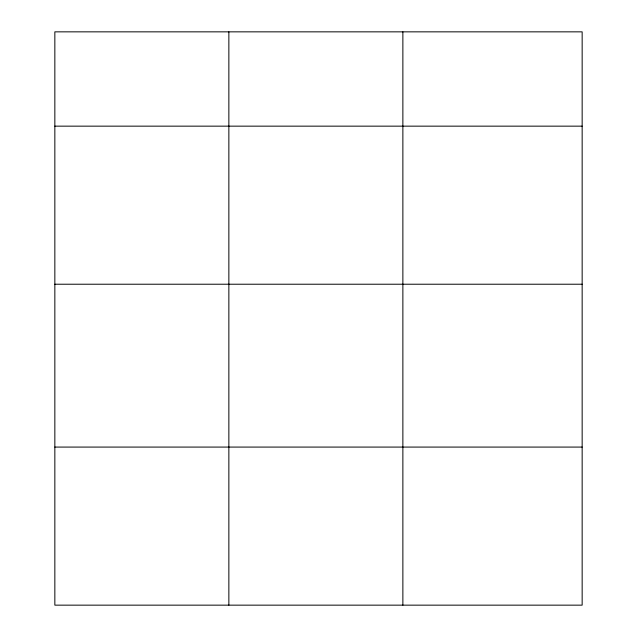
<?xml version="1.0" encoding="UTF-8"?>
<svg xmlns="http://www.w3.org/2000/svg" width="637" height="637" viewBox="0 0 637 637"><rect width="100%" height="100%" fill="white"/><g stroke="black" fill="none" stroke-linecap="round" stroke-linejoin="round"><path stroke-width="0.96" d="M582.154 284.221L582.154 31.85L54.846 31.85L54.846 605.15L582.154 605.15L582.154 284.221L54.846 284.221M54.846 126.15L582.154 126.15M54.846 447.078L582.154 447.078M402.871 31.85L402.871 605.15M228.858 31.85L228.858 605.15"/></g></svg>
